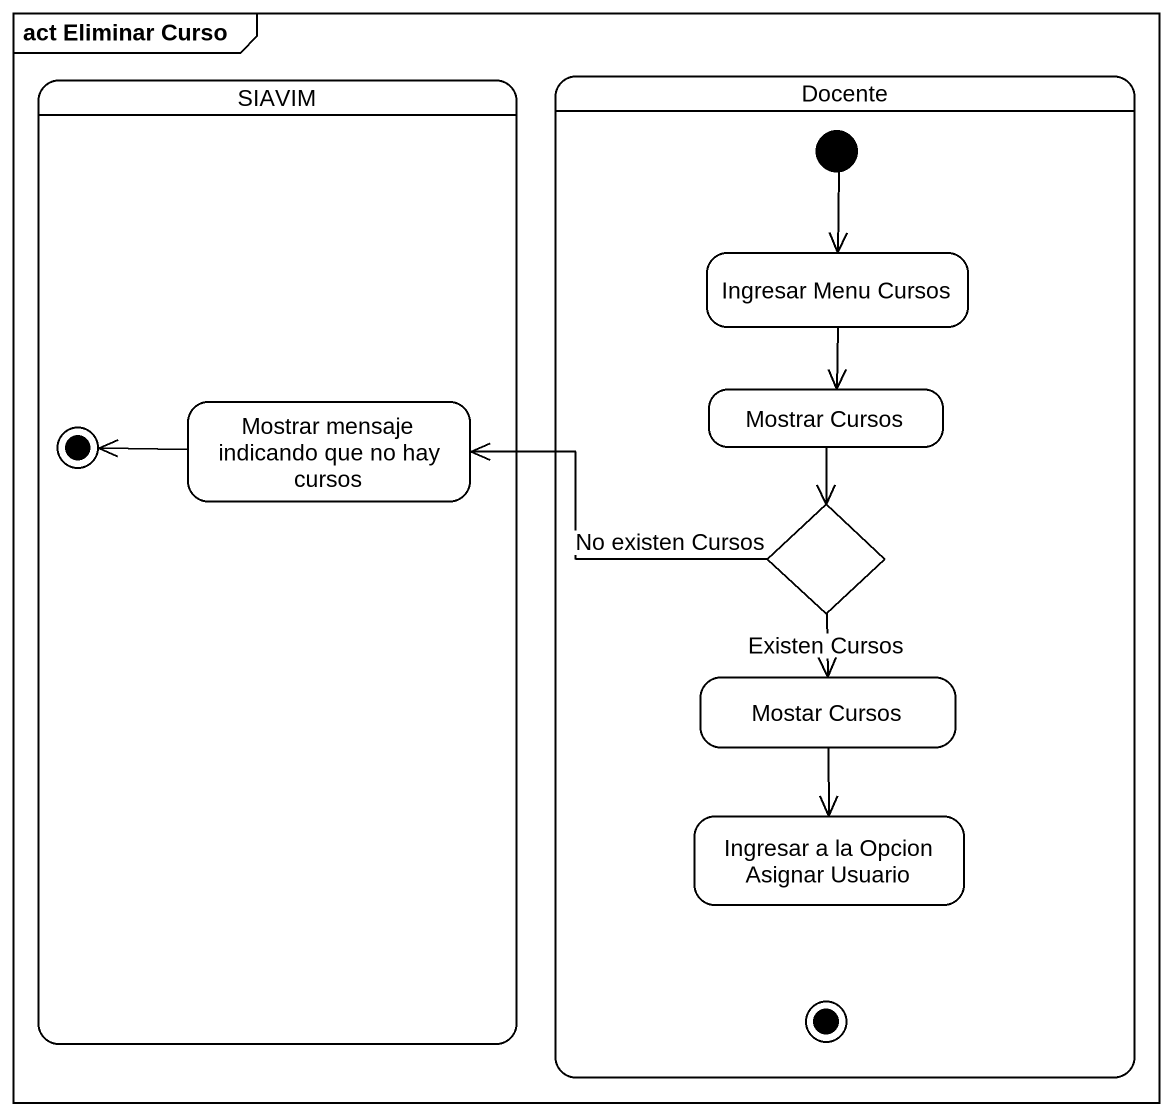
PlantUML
@startuml
mainframe act Eliminar Curso
hide empty description
state SIAVIM {
  state "Mostrar mensaje indicando que no hay cursos" as Mostrar_mensaje_indicando
  Mostrar_mensaje_indicando -left-> [*]
}
state Docente {
  state "Ingresar Menu Cursos" as Ingresar_Menu_Cursos
  state "Mostrar Cursos" as Mostrar_Cursos
  state choice1 <<choice>>
  state "Mostar Cursos" as Mostar_Cursos
  state "Ingresar a la Opcion Asignar Usuario" as Ingresar_a_la_Opcion
  state final2 <<end>>
  [*] --> Ingresar_Menu_Cursos
}
Ingresar_Menu_Cursos --> Mostrar_Cursos
Mostrar_Cursos --> choice1
choice1 -left-> Mostrar_mensaje_indicando : No existen Cursos
choice1 --> Mostar_Cursos : Existen Cursos
Mostar_Cursos --> Ingresar_a_la_Opcion
@enduml
